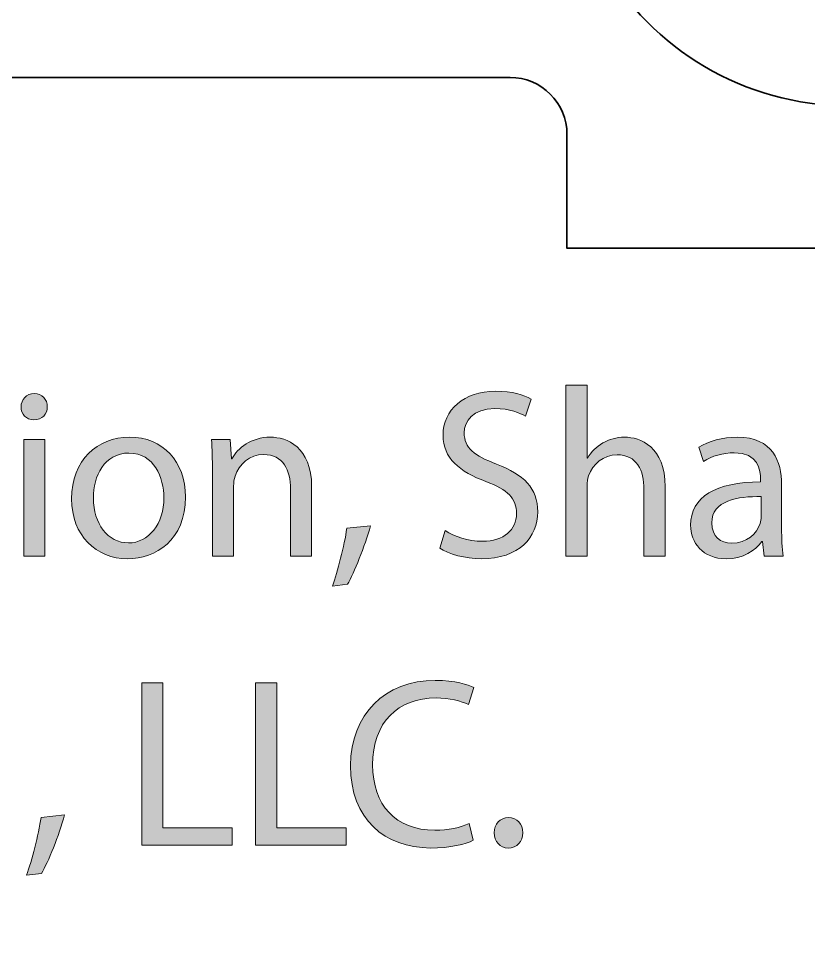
# Model space of a CAD drawing. Header units: inches. Extents: x 51 to 229, y 44 to 173.
# Drawn here: x 198.7 to 212.58, y 124.37 to 140.5 of the extents above; entities that cross this region are included whole.
import ezdxf

# ---------------------------------------------------------------- set-up
doc = ezdxf.new("R2010")
doc.units = ezdxf.units.IN
doc.header["$MEASUREMENT"] = 0
doc.layers.add('Artwork', color=7, linetype='Continuous')

# ---------------------------------------------------------------- blocks, each defined once
blk = doc.blocks.new('block 8')
at = {"layer": 'Artwork', "true_color": 0xed1c24}
h = blk.add_hatch(color=240, dxfattribs=at)
h.dxf.hatch_style = 2
edge = h.paths.add_edge_path()
edge.add_spline(control_points=[(208.314, 134.061), (208.314, 134.061), (208.687, 134.061), (208.687, 134.061), (208.687, 134.061), (208.687, 132.779), (208.687, 132.779), (208.687, 132.779), (208.695, 132.779), (208.695, 132.779), (208.754, 132.885), (208.847, 132.982), (208.962, 133.045), (209.071, 133.109), (209.203, 133.147), (209.342, 133.147), (209.617, 133.147), (210.057, 132.978), (210.057, 132.275), (210.057, 132.275), (210.057, 131.057), (210.057, 131.057), (210.057, 131.057), (209.685, 131.057), (209.685, 131.057), (209.685, 131.057), (209.685, 132.233), (209.685, 132.233), (209.685, 132.563), (209.562, 132.838), (209.211, 132.838), (208.97, 132.838), (208.784, 132.669), (208.712, 132.47), (208.691, 132.415), (208.687, 132.36), (208.687, 132.292), (208.687, 132.292), (208.687, 131.057), (208.687, 131.057), (208.687, 131.057), (208.314, 131.057), (208.314, 131.057), (208.314, 131.057), (208.314, 134.061), (208.314, 134.061)], knot_values=[0, 0, 0, 0, 1, 1, 1, 2, 2, 2, 3, 3, 3, 4, 4, 4, 5, 5, 5, 6, 6, 6, 7, 7, 7, 8, 8, 8, 9, 9, 9, 10, 10, 10, 11, 11, 11, 12, 12, 12, 13, 13, 13, 14, 14, 14, 15, 15, 15, 15], degree=3, periodic=1)
h = blk.add_hatch(color=240, dxfattribs=at)
h.dxf.hatch_style = 2
edge = h.paths.add_edge_path()
edge.add_spline(control_points=[(199.204, 133.68), (199.204, 133.553), (199.115, 133.452), (198.967, 133.452), (198.832, 133.452), (198.743, 133.553), (198.743, 133.68), (198.743, 133.807), (198.836, 133.913), (198.976, 133.913), (199.111, 133.913), (199.204, 133.811), (199.204, 133.68)], knot_values=[0, 0, 0, 0, 1, 1, 1, 2, 2, 2, 3, 3, 3, 4, 4, 4, 4], degree=3, periodic=1)
h.paths.add_polyline_path([(198.789, 131.057), (198.789, 133.105), (199.162, 133.105), (199.162, 131.057)])
h = blk.add_hatch(color=240, dxfattribs=at)
h.dxf.hatch_style = 2
edge = h.paths.add_edge_path()
edge.add_spline(control_points=[(206.193, 131.505), (206.358, 131.4), (206.595, 131.319), (206.849, 131.319), (207.226, 131.319), (207.446, 131.518), (207.446, 131.806), (207.446, 132.068), (207.293, 132.225), (206.908, 132.368), (206.443, 132.538), (206.155, 132.783), (206.155, 133.181), (206.155, 133.625), (206.523, 133.955), (207.077, 133.955), (207.365, 133.955), (207.581, 133.887), (207.703, 133.816), (207.703, 133.816), (207.602, 133.515), (207.602, 133.515), (207.513, 133.57), (207.323, 133.651), (207.065, 133.651), (206.675, 133.651), (206.527, 133.418), (206.527, 133.223), (206.527, 132.957), (206.701, 132.825), (207.094, 132.673), (207.577, 132.487), (207.818, 132.254), (207.818, 131.836), (207.818, 131.395), (207.496, 131.01), (206.824, 131.01), (206.549, 131.01), (206.248, 131.095), (206.096, 131.197), (206.096, 131.197), (206.193, 131.505), (206.193, 131.505)], knot_values=[0, 0, 0, 0, 1, 1, 1, 2, 2, 2, 3, 3, 3, 4, 4, 4, 5, 5, 5, 6, 6, 6, 7, 7, 7, 8, 8, 8, 9, 9, 9, 10, 10, 10, 11, 11, 11, 12, 12, 12, 13, 13, 13, 14, 14, 14, 14], degree=3, periodic=1)
h = blk.add_hatch(color=240, dxfattribs=at)
h.dxf.hatch_style = 2
edge = h.paths.add_edge_path()
edge.add_spline(control_points=[(201.633, 132.098), (201.633, 131.34), (201.104, 131.01), (200.613, 131.01), (200.064, 131.01), (199.632, 131.417), (199.632, 132.064), (199.632, 132.745), (200.085, 133.147), (200.647, 133.147), (201.236, 133.147), (201.633, 132.72), (201.633, 132.098)], knot_values=[0, 0, 0, 0, 1, 1, 1, 2, 2, 2, 3, 3, 3, 4, 4, 4, 4], degree=3, periodic=1)
edge = h.paths.add_edge_path()
edge.add_spline(control_points=[(200.013, 132.077), (200.013, 131.628), (200.267, 131.29), (200.63, 131.29), (200.985, 131.29), (201.252, 131.624), (201.252, 132.085), (201.252, 132.432), (201.079, 132.868), (200.639, 132.868), (200.203, 132.868), (200.013, 132.462), (200.013, 132.077)], knot_values=[0, 0, 0, 0, 1, 1, 1, 2, 2, 2, 3, 3, 3, 4, 4, 4, 4], degree=3, periodic=1)
h = blk.add_hatch(color=240, dxfattribs=at)
h.dxf.hatch_style = 2
edge = h.paths.add_edge_path()
edge.add_spline(control_points=[(202.104, 132.551), (202.104, 132.766), (202.1, 132.936), (202.087, 133.105), (202.087, 133.105), (202.417, 133.105), (202.417, 133.105), (202.417, 133.105), (202.438, 132.766), (202.438, 132.766), (202.438, 132.766), (202.447, 132.766), (202.447, 132.766), (202.548, 132.957), (202.785, 133.147), (203.124, 133.147), (203.407, 133.147), (203.847, 132.978), (203.847, 132.275), (203.847, 132.275), (203.847, 131.057), (203.847, 131.057), (203.847, 131.057), (203.475, 131.057), (203.475, 131.057), (203.475, 131.057), (203.475, 132.237), (203.475, 132.237), (203.475, 132.567), (203.352, 132.842), (203.001, 132.842), (202.76, 132.842), (202.57, 132.669), (202.502, 132.462), (202.485, 132.415), (202.477, 132.352), (202.477, 132.288), (202.477, 132.288), (202.477, 131.057), (202.477, 131.057), (202.477, 131.057), (202.104, 131.057), (202.104, 131.057), (202.104, 131.057), (202.104, 132.551), (202.104, 132.551)], knot_values=[0, 0, 0, 0, 1, 1, 1, 2, 2, 2, 3, 3, 3, 4, 4, 4, 5, 5, 5, 6, 6, 6, 7, 7, 7, 8, 8, 8, 9, 9, 9, 10, 10, 10, 11, 11, 11, 12, 12, 12, 13, 13, 13, 14, 14, 14, 15, 15, 15, 15], degree=3, periodic=1)
h = blk.add_hatch(color=240, dxfattribs=at)
h.dxf.hatch_style = 2
edge = h.paths.add_edge_path()
edge.add_spline(control_points=[(212.102, 131.548), (212.102, 131.37), (212.11, 131.197), (212.132, 131.057), (212.132, 131.057), (211.798, 131.057), (211.798, 131.057), (211.798, 131.057), (211.768, 131.315), (211.768, 131.315), (211.768, 131.315), (211.755, 131.315), (211.755, 131.315), (211.641, 131.154), (211.421, 131.01), (211.129, 131.01), (210.714, 131.01), (210.503, 131.302), (210.503, 131.599), (210.503, 132.094), (210.943, 132.364), (211.734, 132.36), (211.734, 132.36), (211.734, 132.402), (211.734, 132.402), (211.734, 132.567), (211.687, 132.876), (211.269, 132.872), (211.074, 132.872), (210.875, 132.817), (210.731, 132.72), (210.731, 132.72), (210.647, 132.969), (210.647, 132.969), (210.816, 133.075), (211.065, 133.147), (211.324, 133.147), (211.95, 133.147), (212.102, 132.72), (212.102, 132.314), (212.102, 132.314), (212.102, 131.548), (212.102, 131.548)], knot_values=[0, 0, 0, 0, 1, 1, 1, 2, 2, 2, 3, 3, 3, 4, 4, 4, 5, 5, 5, 6, 6, 6, 7, 7, 7, 8, 8, 8, 9, 9, 9, 10, 10, 10, 11, 11, 11, 12, 12, 12, 13, 13, 13, 14, 14, 14, 14], degree=3, periodic=1)
edge = h.paths.add_edge_path()
edge.add_spline(control_points=[(211.742, 132.102), (211.336, 132.11), (210.875, 132.038), (210.875, 131.641), (210.875, 131.395), (211.036, 131.285), (211.222, 131.285), (211.493, 131.285), (211.666, 131.455), (211.726, 131.628), (211.738, 131.671), (211.742, 131.713), (211.742, 131.747), (211.742, 131.747), (211.742, 132.102), (211.742, 132.102)], knot_values=[0, 0, 0, 0, 1, 1, 1, 2, 2, 2, 3, 3, 3, 4, 4, 4, 5, 5, 5, 5], degree=3, periodic=1)
h = blk.add_hatch(color=240, dxfattribs=at)
h.dxf.hatch_style = 2
edge = h.paths.add_edge_path()
edge.add_spline(control_points=[(204.212, 130.532), (204.305, 130.786), (204.42, 131.239), (204.466, 131.548), (204.466, 131.548), (204.881, 131.59), (204.881, 131.59), (204.779, 131.23), (204.593, 130.761), (204.475, 130.562), (204.475, 130.562), (204.212, 130.532), (204.212, 130.532)], knot_values=[0, 0, 0, 0, 1, 1, 1, 2, 2, 2, 3, 3, 3, 4, 4, 4, 4], degree=3, periodic=1)
h = blk.add_hatch(color=240, dxfattribs=at)
h.dxf.hatch_style = 2
h.paths.add_polyline_path([(200.864, 128.829), (201.236, 128.829), (201.236, 126.286), (202.454, 126.286), (202.454, 125.977), (200.864, 125.977)])
h = blk.add_hatch(color=240, dxfattribs=at)
h.dxf.hatch_style = 2
h.paths.add_polyline_path([(202.862, 128.829), (203.234, 128.829), (203.234, 126.286), (204.453, 126.286), (204.453, 125.977), (202.862, 125.977)])
h = blk.add_hatch(color=240, dxfattribs=at)
h.dxf.hatch_style = 2
edge = h.paths.add_edge_path()
edge.add_spline(control_points=[(206.687, 126.066), (206.556, 125.998), (206.281, 125.93), (205.934, 125.93), (205.131, 125.93), (204.53, 126.438), (204.53, 127.377), (204.53, 128.274), (205.135, 128.875), (206.019, 128.875), (206.37, 128.875), (206.599, 128.799), (206.696, 128.748), (206.696, 128.748), (206.603, 128.448), (206.603, 128.448), (206.467, 128.515), (206.269, 128.566), (206.032, 128.566), (205.363, 128.566), (204.919, 128.139), (204.919, 127.39), (204.919, 126.688), (205.321, 126.243), (206.011, 126.243), (206.239, 126.243), (206.467, 126.29), (206.615, 126.362), (206.615, 126.362), (206.687, 126.066), (206.687, 126.066)], knot_values=[0, 0, 0, 0, 1, 1, 1, 2, 2, 2, 3, 3, 3, 4, 4, 4, 5, 5, 5, 6, 6, 6, 7, 7, 7, 8, 8, 8, 9, 9, 9, 10, 10, 10, 10], degree=3, periodic=1)
h = blk.add_hatch(color=240, dxfattribs=at)
h.dxf.hatch_style = 2
edge = h.paths.add_edge_path()
edge.add_spline(control_points=[(198.84, 125.452), (198.933, 125.706), (199.048, 126.159), (199.094, 126.468), (199.094, 126.468), (199.509, 126.51), (199.509, 126.51), (199.407, 126.15), (199.221, 125.681), (199.102, 125.482), (199.102, 125.482), (198.84, 125.452), (198.84, 125.452)], knot_values=[0, 0, 0, 0, 1, 1, 1, 2, 2, 2, 3, 3, 3, 4, 4, 4, 4], degree=3, periodic=1)
h = blk.add_hatch(color=240, dxfattribs=at)
h.dxf.hatch_style = 2
edge = h.paths.add_edge_path()
edge.add_spline(control_points=[(207.053, 126.197), (207.053, 126.349), (207.158, 126.464), (207.307, 126.464), (207.455, 126.464), (207.556, 126.354), (207.556, 126.197), (207.556, 126.045), (207.455, 125.93), (207.298, 125.93), (207.154, 125.93), (207.053, 126.045), (207.053, 126.197)], knot_values=[0, 0, 0, 0, 1, 1, 1, 2, 2, 2, 3, 3, 3, 4, 4, 4, 4], degree=3, periodic=1)
at = {"layer": 'Artwork', "lineweight": 0}
for points in [[(198.789, 131.057), (198.789, 133.105), (199.162, 133.105), (199.162, 131.057), (198.789, 131.057)], [(200.864, 128.829), (201.236, 128.829), (201.236, 126.286), (202.454, 126.286), (202.454, 125.977), (200.864, 125.977), (200.864, 128.829)], [(202.862, 128.829), (203.234, 128.829), (203.234, 126.286), (204.453, 126.286), (204.453, 125.977), (202.862, 125.977), (202.862, 128.829)]]:
    blk.add_lwpolyline(points, dxfattribs=at)
for points, knots in [([(208.314, 134.061), (208.314, 134.061), (208.687, 134.061), (208.687, 134.061), (208.687, 134.061), (208.687, 132.779), (208.687, 132.779), (208.687, 132.779), (208.695, 132.779), (208.695, 132.779), (208.754, 132.885), (208.847, 132.982), (208.962, 133.045), (209.071, 133.109), (209.203, 133.147), (209.342, 133.147), (209.617, 133.147), (210.057, 132.978), (210.057, 132.275), (210.057, 132.275), (210.057, 131.057), (210.057, 131.057), (210.057, 131.057), (209.685, 131.057), (209.685, 131.057), (209.685, 131.057), (209.685, 132.233), (209.685, 132.233), (209.685, 132.563), (209.562, 132.838), (209.211, 132.838), (208.97, 132.838), (208.784, 132.669), (208.712, 132.47), (208.691, 132.415), (208.687, 132.36), (208.687, 132.292), (208.687, 132.292), (208.687, 131.057), (208.687, 131.057), (208.687, 131.057), (208.314, 131.057), (208.314, 131.057), (208.314, 131.057), (208.314, 134.061), (208.314, 134.061)], [0, 0, 0, 0, 1, 1, 1, 2, 2, 2, 3, 3, 3, 4, 4, 4, 5, 5, 5, 6, 6, 6, 7, 7, 7, 8, 8, 8, 9, 9, 9, 10, 10, 10, 11, 11, 11, 12, 12, 12, 13, 13, 13, 14, 14, 14, 15, 15, 15, 15]), ([(199.204, 133.68), (199.204, 133.553), (199.115, 133.452), (198.967, 133.452), (198.832, 133.452), (198.743, 133.553), (198.743, 133.68), (198.743, 133.807), (198.836, 133.913), (198.976, 133.913), (199.111, 133.913), (199.204, 133.811), (199.204, 133.68)], [0, 0, 0, 0, 1, 1, 1, 2, 2, 2, 3, 3, 3, 4, 4, 4, 4]), ([(206.193, 131.505), (206.358, 131.4), (206.595, 131.319), (206.849, 131.319), (207.226, 131.319), (207.446, 131.518), (207.446, 131.806), (207.446, 132.068), (207.293, 132.225), (206.908, 132.368), (206.443, 132.538), (206.155, 132.783), (206.155, 133.181), (206.155, 133.625), (206.523, 133.955), (207.077, 133.955), (207.365, 133.955), (207.581, 133.887), (207.703, 133.816), (207.703, 133.816), (207.602, 133.515), (207.602, 133.515), (207.513, 133.57), (207.323, 133.651), (207.065, 133.651), (206.675, 133.651), (206.527, 133.418), (206.527, 133.223), (206.527, 132.957), (206.701, 132.825), (207.094, 132.673), (207.577, 132.487), (207.818, 132.254), (207.818, 131.836), (207.818, 131.395), (207.496, 131.01), (206.824, 131.01), (206.549, 131.01), (206.248, 131.095), (206.096, 131.197), (206.096, 131.197), (206.193, 131.505), (206.193, 131.505)], [0, 0, 0, 0, 1, 1, 1, 2, 2, 2, 3, 3, 3, 4, 4, 4, 5, 5, 5, 6, 6, 6, 7, 7, 7, 8, 8, 8, 9, 9, 9, 10, 10, 10, 11, 11, 11, 12, 12, 12, 13, 13, 13, 14, 14, 14, 14]), ([(201.633, 132.098), (201.633, 131.34), (201.104, 131.01), (200.613, 131.01), (200.064, 131.01), (199.632, 131.417), (199.632, 132.064), (199.632, 132.745), (200.085, 133.147), (200.647, 133.147), (201.236, 133.147), (201.633, 132.72), (201.633, 132.098)], [0, 0, 0, 0, 1, 1, 1, 2, 2, 2, 3, 3, 3, 4, 4, 4, 4]), ([(202.104, 132.551), (202.104, 132.766), (202.1, 132.936), (202.087, 133.105), (202.087, 133.105), (202.417, 133.105), (202.417, 133.105), (202.417, 133.105), (202.438, 132.766), (202.438, 132.766), (202.438, 132.766), (202.447, 132.766), (202.447, 132.766), (202.548, 132.957), (202.785, 133.147), (203.124, 133.147), (203.407, 133.147), (203.847, 132.978), (203.847, 132.275), (203.847, 132.275), (203.847, 131.057), (203.847, 131.057), (203.847, 131.057), (203.475, 131.057), (203.475, 131.057), (203.475, 131.057), (203.475, 132.237), (203.475, 132.237), (203.475, 132.567), (203.352, 132.842), (203.001, 132.842), (202.76, 132.842), (202.57, 132.669), (202.502, 132.462), (202.485, 132.415), (202.477, 132.352), (202.477, 132.288), (202.477, 132.288), (202.477, 131.057), (202.477, 131.057), (202.477, 131.057), (202.104, 131.057), (202.104, 131.057), (202.104, 131.057), (202.104, 132.551), (202.104, 132.551)], [0, 0, 0, 0, 1, 1, 1, 2, 2, 2, 3, 3, 3, 4, 4, 4, 5, 5, 5, 6, 6, 6, 7, 7, 7, 8, 8, 8, 9, 9, 9, 10, 10, 10, 11, 11, 11, 12, 12, 12, 13, 13, 13, 14, 14, 14, 15, 15, 15, 15]), ([(212.102, 131.548), (212.102, 131.37), (212.11, 131.197), (212.132, 131.057), (212.132, 131.057), (211.798, 131.057), (211.798, 131.057), (211.798, 131.057), (211.768, 131.315), (211.768, 131.315), (211.768, 131.315), (211.755, 131.315), (211.755, 131.315), (211.641, 131.154), (211.421, 131.01), (211.129, 131.01), (210.714, 131.01), (210.503, 131.302), (210.503, 131.599), (210.503, 132.094), (210.943, 132.364), (211.734, 132.36), (211.734, 132.36), (211.734, 132.402), (211.734, 132.402), (211.734, 132.567), (211.687, 132.876), (211.269, 132.872), (211.074, 132.872), (210.875, 132.817), (210.731, 132.72), (210.731, 132.72), (210.647, 132.969), (210.647, 132.969), (210.816, 133.075), (211.065, 133.147), (211.324, 133.147), (211.95, 133.147), (212.102, 132.72), (212.102, 132.314), (212.102, 132.314), (212.102, 131.548), (212.102, 131.548)], [0, 0, 0, 0, 1, 1, 1, 2, 2, 2, 3, 3, 3, 4, 4, 4, 5, 5, 5, 6, 6, 6, 7, 7, 7, 8, 8, 8, 9, 9, 9, 10, 10, 10, 11, 11, 11, 12, 12, 12, 13, 13, 13, 14, 14, 14, 14]), ([(200.013, 132.077), (200.013, 131.628), (200.267, 131.29), (200.63, 131.29), (200.985, 131.29), (201.252, 131.624), (201.252, 132.085), (201.252, 132.432), (201.079, 132.868), (200.639, 132.868), (200.203, 132.868), (200.013, 132.462), (200.013, 132.077)], [0, 0, 0, 0, 1, 1, 1, 2, 2, 2, 3, 3, 3, 4, 4, 4, 4]), ([(211.742, 132.102), (211.336, 132.11), (210.875, 132.038), (210.875, 131.641), (210.875, 131.395), (211.036, 131.285), (211.222, 131.285), (211.493, 131.285), (211.666, 131.455), (211.726, 131.628), (211.738, 131.671), (211.742, 131.713), (211.742, 131.747), (211.742, 131.747), (211.742, 132.102), (211.742, 132.102)], [0, 0, 0, 0, 1, 1, 1, 2, 2, 2, 3, 3, 3, 4, 4, 4, 5, 5, 5, 5]), ([(204.212, 130.532), (204.305, 130.786), (204.42, 131.239), (204.466, 131.548), (204.466, 131.548), (204.881, 131.59), (204.881, 131.59), (204.779, 131.23), (204.593, 130.761), (204.475, 130.562), (204.475, 130.562), (204.212, 130.532), (204.212, 130.532)], [0, 0, 0, 0, 1, 1, 1, 2, 2, 2, 3, 3, 3, 4, 4, 4, 4]), ([(206.687, 126.066), (206.556, 125.998), (206.281, 125.93), (205.934, 125.93), (205.131, 125.93), (204.53, 126.438), (204.53, 127.377), (204.53, 128.274), (205.135, 128.875), (206.019, 128.875), (206.37, 128.875), (206.599, 128.799), (206.696, 128.748), (206.696, 128.748), (206.603, 128.448), (206.603, 128.448), (206.467, 128.515), (206.269, 128.566), (206.032, 128.566), (205.363, 128.566), (204.919, 128.139), (204.919, 127.39), (204.919, 126.688), (205.321, 126.243), (206.011, 126.243), (206.239, 126.243), (206.467, 126.29), (206.615, 126.362), (206.615, 126.362), (206.687, 126.066), (206.687, 126.066)], [0, 0, 0, 0, 1, 1, 1, 2, 2, 2, 3, 3, 3, 4, 4, 4, 5, 5, 5, 6, 6, 6, 7, 7, 7, 8, 8, 8, 9, 9, 9, 10, 10, 10, 10]), ([(198.84, 125.452), (198.933, 125.706), (199.048, 126.159), (199.094, 126.468), (199.094, 126.468), (199.509, 126.51), (199.509, 126.51), (199.407, 126.15), (199.221, 125.681), (199.102, 125.482), (199.102, 125.482), (198.84, 125.452), (198.84, 125.452)], [0, 0, 0, 0, 1, 1, 1, 2, 2, 2, 3, 3, 3, 4, 4, 4, 4]), ([(207.053, 126.197), (207.053, 126.349), (207.158, 126.464), (207.307, 126.464), (207.455, 126.464), (207.556, 126.354), (207.556, 126.197), (207.556, 126.045), (207.455, 125.93), (207.298, 125.93), (207.154, 125.93), (207.053, 126.045), (207.053, 126.197)], [0, 0, 0, 0, 1, 1, 1, 2, 2, 2, 3, 3, 3, 4, 4, 4, 4])]:
    blk.add_open_spline(points, degree=3, knots=knots, dxfattribs=at)

msp = doc.modelspace()

# ---------------------------------------------------------------- linework, layer by layer
at = {"layer": 'Artwork', "color": 179, "lineweight": 35, "true_color": 0x231f20}
for points, knots in [([(150.882, 169.767), (150.882, 171.424), (152.225, 172.767), (153.882, 172.767), (153.882, 172.767), (215.282, 172.767), (215.282, 172.767), (216.939, 172.767), (218.282, 171.424), (218.282, 169.767), (218.282, 169.767), (218.282, 143.967), (218.282, 143.967), (218.282, 141.206), (216.044, 138.968), (213.282, 138.968), (211.432, 138.968), (209.821, 139.974), (208.956, 141.467), (208.956, 141.467), (160.208, 141.467), (160.208, 141.467), (159.343, 139.974), (157.732, 138.968), (155.882, 138.968), (153.12, 138.968), (150.882, 141.206), (150.882, 143.967), (150.882, 143.967), (150.882, 169.767), (150.882, 169.767)], [0, 0, 0, 0, 1, 1, 1, 2, 2, 2, 3, 3, 3, 4, 4, 4, 5, 5, 5, 6, 6, 6, 7, 7, 7, 8, 8, 8, 9, 9, 9, 10, 10, 10, 10]), ([(228.582, 80.968), (228.582, 80.415), (228.134, 79.968), (227.582, 79.968), (227.582, 79.968), (208.332, 79.968), (208.332, 79.968), (208.332, 79.968), (208.332, 77.968), (208.332, 77.968), (208.332, 77.415), (207.884, 76.968), (207.332, 76.968), (207.332, 76.968), (197.332, 76.968), (197.332, 76.968), (196.78, 76.968), (196.332, 77.415), (196.332, 77.968), (196.332, 77.968), (196.332, 79.968), (196.332, 79.968), (196.332, 79.968), (172.832, 79.968), (172.832, 79.968), (172.832, 79.968), (172.832, 77.968), (172.832, 77.968), (172.832, 77.415), (172.384, 76.968), (171.832, 76.968), (171.832, 76.968), (161.832, 76.968), (161.832, 76.968), (161.28, 76.968), (160.832, 77.415), (160.832, 77.968), (160.832, 77.968), (160.832, 79.968), (160.832, 79.968), (160.832, 79.968), (141.582, 79.968), (141.582, 79.968), (141.03, 79.968), (140.582, 80.415), (140.582, 80.968), (140.582, 80.968), (140.582, 135.468), (140.582, 135.468), (140.582, 136.02), (141.03, 136.467), (141.582, 136.467), (141.582, 136.467), (160.832, 136.467), (160.832, 136.467), (160.832, 136.467), (160.832, 138.468), (160.832, 138.468), (160.832, 139.02), (161.28, 139.467), (161.832, 139.467), (161.832, 139.467), (171.832, 139.467), (171.832, 139.467), (172.384, 139.467), (172.832, 139.02), (172.832, 138.468), (172.832, 138.468), (172.832, 136.467), (172.832, 136.467), (172.832, 136.467), (196.332, 136.467), (196.332, 136.467), (196.332, 136.467), (196.332, 138.468), (196.332, 138.468), (196.332, 139.02), (196.78, 139.467), (197.332, 139.467), (197.332, 139.467), (207.332, 139.467), (207.332, 139.467), (207.884, 139.467), (208.332, 139.02), (208.332, 138.468), (208.332, 138.468), (208.332, 136.467), (208.332, 136.467), (208.332, 136.467), (227.582, 136.467), (227.582, 136.467), (228.134, 136.467), (228.582, 136.02), (228.582, 135.468), (228.582, 135.468), (228.582, 80.968), (228.582, 80.968)], [0, 0, 0, 0, 1, 1, 1, 2, 2, 2, 3, 3, 3, 4, 4, 4, 5, 5, 5, 6, 6, 6, 7, 7, 7, 8, 8, 8, 9, 9, 9, 10, 10, 10, 11, 11, 11, 12, 12, 12, 13, 13, 13, 14, 14, 14, 15, 15, 15, 16, 16, 16, 17, 17, 17, 18, 18, 18, 19, 19, 19, 20, 20, 20, 21, 21, 21, 22, 22, 22, 23, 23, 23, 24, 24, 24, 25, 25, 25, 26, 26, 26, 27, 27, 27, 28, 28, 28, 29, 29, 29, 30, 30, 30, 31, 31, 31, 32, 32, 32, 32])]:
    msp.add_open_spline(points, degree=3, knots=knots, dxfattribs=at)

# ---------------------------------------------------------------- block references
at = {"layer": 'Artwork'}
msp.add_blockref('block 8', (0, 0), dxfattribs=at)

doc.saveas('drawing.dxf')
